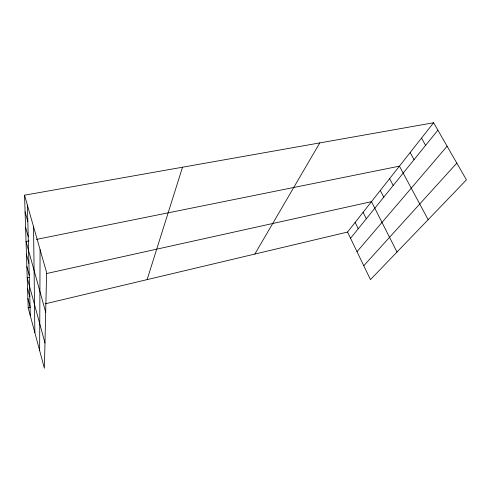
<?xml version="1.0" encoding="UTF-8"?>
<svg xmlns="http://www.w3.org/2000/svg" width="491" height="491" viewBox="0 0 491 491"><rect width="100%" height="100%" fill="white"/><g stroke="black" fill="none" stroke-linecap="round" stroke-linejoin="round"><path stroke-width="0.74" d="M39.642 350.549L40.09 249.649M147.116 279.625L182.523 167.21M254.872 254.05L319.776 142.906M347.554 232.053L433.608 122.75L466.45 179.859L370.46 279.618L347.554 232.053L45.135 303.831M350.549 238.276L437.874 130.17M357.012 251.687L447.098 146.208M363.776 265.741L456.814 163.098M433.608 122.75L24.55 195.185L46.614 272.523L44.386 368.25L28.19 307.851L30.399 307.323M29.442 277.335L27.22 277.826L44.976 342.976M46.479 273.561L371.491 201.654L396.998 252.043M29 240.915L26.048 241.511L45.688 312.184M36.377 239.424L399.441 166.154L428.146 219.667M421.517 138.106L425.599 145.367M410.151 152.541L414.054 159.661M389.615 178.632L393.205 185.469M380.31 190.447L383.766 197.155M363.107 212.296L366.323 218.753M355.14 222.417L358.24 228.757M25.09 211.824L27.821 221.49M25.587 227.223L28.22 236.613M26.465 254.43L28.92 263.329M26.852 266.509L29.233 275.181M27.564 288.444L29.798 296.693M27.889 298.436L30.055 306.488M24.55 195.185L28.19 307.851M27.392 205.134L30.301 315.713M33.554 226.75L34.855 332.689"/></g></svg>
